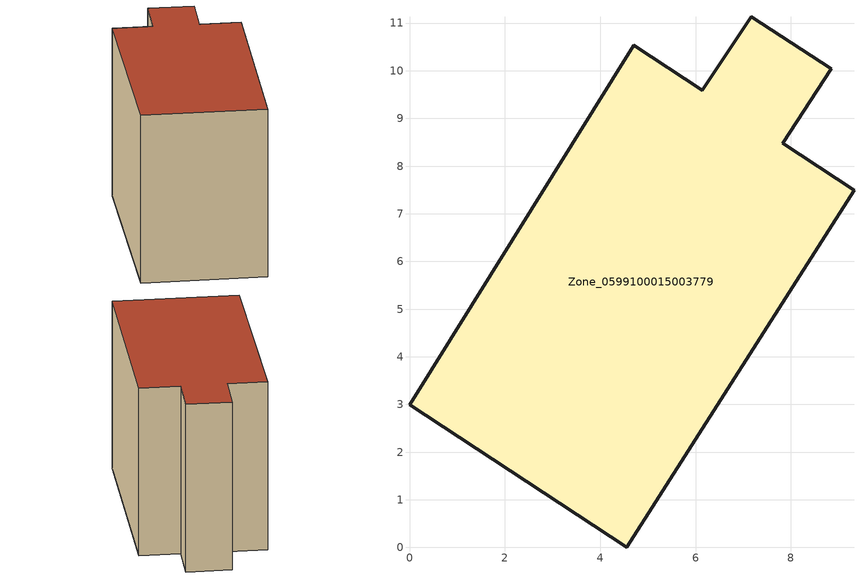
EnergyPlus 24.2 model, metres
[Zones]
Zone_0599100015003779
 floor ground (C_G): 4.55,0 0,2.99 4.7,10.53 6.15,9.59 7.17,11.14 8.85,10.04 7.83,8.48 9.32,7.5 z0.87
 wall outside (C_F): 7.83,8.48 8.85,10.04 7.17,11.14 6.15,9.59 4.7,10.53 0,2.99 4.55,0 9.32,7.5 7.83,8.48 z0.87:8.78
 roof outside (C_R): 4.55,0 9.32,7.5 7.83,8.48 8.85,10.04 7.17,11.14 6.15,9.59 4.7,10.53 0,2.99 z8.78
[BUILDING]
Pand.0599100015003779: North Axis=0; Terrain=City; Loads Convergence Tolerance Value=0.04; Temperature Convergence Tolerance Value=0.4; Solar Distribution=FullExterior; Maximum Number of Warmup Days=25; Minimum Number of Warmup Days=1
[Site:Location]
Rotterdam.The.Hague.AP_ZH_NLD Design_Conditions: Latitude=51.96; Longitude=4.45; Time Zone=1; Elevation=-4.5
[SITE:GROUNDTEMPERATURE:BUILDINGSURFACE]
18, 18, 18, 18, 18, 18, 18, 18, 18, 18, 18, 18
[MATERIAL] Thermal Absorptance=0.9; Solar Absorptance=0.7; Visible Absorptance=0.7
Name | Roughness | Thickness | Conductivity | Density | Specific Heat
G.TI.1965-1974 | MediumSmooth | 0.15 | 0.882353 | 540 | 1210
F.TI.1965-1974 | Rough | 0.3 | 0.697674 | 1920 | 840
R.TI.1965-1974 | MediumRough | 0.2 | 0.232558 | 1500 | 1000
[CONSTRUCTION]
C_G: G.TI.1965-1974
C_F: F.TI.1965-1974
C_R: R.TI.1965-1974
[ZONE]
Zone_0599100015003779: Type=1; Multiplier=1; Ceiling Height=Autocalculate; Volume=Autocalculate; Floor Area=autocalculate; Part of Total Floor Area=Yes
[ZONEINFILTRATION:DESIGNFLOWRATE]
Infil_Zone_0599100015003779: Zone or ZoneList or Space or SpaceList=Zone_0599100015003779; Schedule=AlwaysOn; Design Flow Rate Calculation Method=Flow/Area; Flow Rate per Floor Area=0.003; Constant Term Coefficient=1; Temperature Term Coefficient=0; Velocity Term Coefficient=0; Velocity Squared Term Coefficient=0
[HVACTEMPLATE:ZONE:IDEALLOADSAIRSYSTEM]
Zone_0599100015003779: Maximum Heating Supply Air Temperature=50; Minimum Cooling Supply Air Temperature=13; Maximum Heating Supply Air Humidity Ratio=0.0156; Minimum Cooling Supply Air Humidity Ratio=0.0077; Heating Limit=NoLimit; Cooling Limit=NoLimit; Dehumidification Control Type=ConstantSensibleHeatRatio; Cooling Sensible Heat Ratio=0.7; Dehumidification Setpoint=60; Humidification Control Type=None; Humidification Setpoint=30; Outdoor Air Method=None; Outdoor Air Flow Rate per Person=0.00944; Outdoor Air Flow Rate per Zone Floor Area=0; Outdoor Air Flow Rate per Zone=0; Demand Controlled Ventilation Type=None; Outdoor Air Economizer Type=NoEconomizer; Heat Recovery Type=None; Sensible Heat Recovery Effectiveness=0.7; Latent Heat Recovery Effectiveness=0.65
[ZONECONTROL:THERMOSTAT]
ThermostatControl_Zone_0599100015003779: Zone or ZoneList=Zone_0599100015003779; Control Type Schedule=DualSetpointControlType; Control 1=Thermostat_Zone_0599100015003779; Temperature Difference Between Cutout And Setpoint=0
[THERMOSTATSETPOINT:DUALSETPOINT]
Thermostat_Zone_0599100015003779: Heating Setpoint Temperature Schedule=HeatingSetpoint_Zone_0599100015003779; Cooling Setpoint Temperature Schedule=CoolingSetpoint_Zone_0599100015003779
[SCHEDULE:COMPACT]
HeatingSetpoint_Zone_0599100015003779: Through: 12/31, For: AllDays, Until: 24:00, 21
CoolingSetpoint_Zone_0599100015003779: Through: 12/31, For: AllDays, Until: 24:00, 24
DualSetpointControlType: Through: 12/31, For: AllDays, Until: 24:00, 4
AlwaysOn: Through: 12/31, For: AllDays, Until: 24:00, 1
